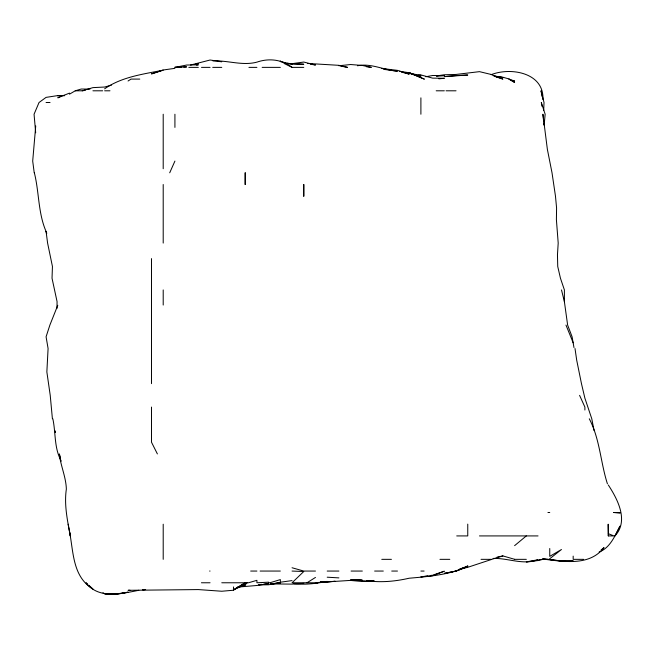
<?xml version="1.0" encoding="UTF-8"?>
<svg xmlns="http://www.w3.org/2000/svg" width="654" height="654" viewBox="0 0 654 654"><rect width="100%" height="100%" fill="white"/><g stroke="black" fill="none" stroke-linecap="round" stroke-linejoin="round"><path stroke-width="0.98" d="M303.767 184.51L303.767 196.225L303.767 184.485M573.975 347.56L572.087 336.785L567.631 325.071L564.386 301.649L564.402 289.935L560.445 278.22L557.739 266.505L557.461 254.79L558.197 243.075L556.399 219.654L556.579 207.939L555.483 196.225L552.017 172.795L547.373 149.374L542.91 114.229L543.588 121.064M56.955 308.475L57.07 301.649L52.026 278.22L52.443 266.505L47.595 243.075L46.066 231.369L46.696 233.167M163.206 289.935L163.206 305.042M543.695 110.322L544.022 102.514L541.03 90.8L542.141 96.661M544.161 124.971L545.158 114.229L541.316 102.514L542.052 106.422M35.725 125.944L32.7 161.08L34.221 172.795M57.781 305.271L49.884 325.071L46.082 336.785L48.085 348.5L46.859 371.93L50.227 395.351L52.402 418.781M169.705 172.795L174.92 161.08M514.608 545.649L526.315 535.92M601.051 549.989L604.018 547.627C589.246 566.544 563.405 561.492 542.755 559.064M549.752 558.737L561.467 549.507L549.752 556.374L549.752 548.502M128.061 81.006L131.045 79.093L139.776 79.093M130.015 590.235L128.061 590.309L198.342 589.581L221.771 591.241L233.486 590.235L245.201 582.771L234.32 589.246M307.012 582.771L315.481 577.425M104.64 88.813C121.808 76.82 143.144 74.204 163.206 70.141M599.113 552.05C610.247 547.766 614.85 535.871 620.033 526.11L614.973 535.92C629.034 520.78 617.597 499.28 608.318 485.006M69.496 94.16L75.259 90.8L81.21 89.034L89.99 89.108M234.385 589.352L245.201 584.66L247.016 582.771L245.201 584.513L242.274 585.346M69.496 93.105L57.781 97.781L59.735 97.332M433.512 574.891L444.328 571.212L432.613 575.708L420.898 576.853L427.732 575.888M162.306 70.46L151.491 73.91L163.206 70.003L174.92 68.335M195.644 64.386L198.342 63.544L195.415 64.427M491.187 559.562L467.757 567.312L459.95 569.111M491.734 559.342L502.893 555.916L514.608 559.301M75.259 90.8L82.265 90.8L92.925 87.628L104.64 87.039L111.466 85.134M459.95 568.849L467.757 566.544C449.363 574.809 429.032 576.517 409.191 578.218C396.381 581.136 383.244 582.542 370.139 581.095M491.187 74.67C510.758 66.921 544.349 72.717 542.902 99.588M190.535 65.048L210.057 60.021L221.771 61.697L217.864 61.451M497.04 557.134L502.893 555.916M239.339 586.63L245.201 585.436L241.293 586.074M138.803 590.292C121.423 593.734 98.501 599.424 86.075 582.771L87.448 584.014M425.779 76.763L432.613 75.488L444.328 75.611L436.52 76.191M82.265 90.8L85.167 90.35M436.52 75.913L444.328 74.769L456.042 74.442L479.472 71.646L491.187 74.466L502.893 79.093L496.59 77.074M430.659 575.471L432.613 575.201M292.052 63.675L303.767 62.048L315.481 65.024L310.601 64.223M292.052 580.589L280.337 582.215L280.337 579.591L269.947 582.771L268.622 582.771L268.622 582.191L256.916 582.771L256.916 580.319L248.487 582.771L221.771 582.771M357.452 65.768C371.194 62.964 384.004 70.223 397.477 71.163L383.808 69.365M335.003 581.128L327.196 582.158L320.362 581.815M272.53 583.72L270.576 583.957L280.337 582.959L274.484 583.417M274.484 583.482L280.337 582.771L268.622 584.766L258.861 584.88M258.861 584.684L261.796 584.365M263.742 584.153L268.622 583.621L256.916 585.485L237.394 587.12M338.903 65.76L350.618 64.525L362.332 65.457L371.317 67.378L366.322 66.692M196.396 65.032L198.342 64.836L186.627 65.04L174.92 67.378L181.747 67.109M320.362 582.076L327.196 581.414C316.266 583.491 305.124 585.019 294.006 583.67M438.875 78.823L444.328 78.3L432.613 78.137L420.898 74.932L417.971 75.194M317.435 582.534L350.618 580.392L362.332 580.27L350.618 579.836L362.332 580.351L351.599 579.779M57.781 95.868L64.615 95.394M364.286 581.087L362.332 581.218L374.047 581.349L372.093 580.997M366.24 580.965L374.047 580.458L362.332 581.512L350.618 580.441M142.703 589.794L145.638 589.606M303.767 583.36L292.052 584.112L270.576 583.916M142.703 589.712L144.657 589.606M417.971 75.529L420.898 75.382L409.191 73.273L420.898 76.747L409.191 72.733L399.422 71.286M546.188 559.342L539.059 559.661L542.795 559.342L538.038 560.543L526.323 561.884L538.038 559.742C523.102 565.383 508.24 557.952 493.132 558.426M183.7 67.027L186.627 66.912L174.92 67.174M188.826 67.378L198.342 67.378M201.489 67.378L210.057 67.378M212.713 67.378L221.771 67.378M248.937 67.378L256.916 67.378M262.148 67.378L280.337 67.378M283.942 63.381L292.052 67.378L303.767 67.378M92.925 90.8L102.662 90.8M104.64 90.8L109.97 90.8M436.202 90.8L444.328 90.8M446.044 90.8L456.042 90.8M46.066 102.514L50.047 102.514M547.929 512.491L549.752 512.491M456.721 535.92L467.757 535.92L467.757 524.124M479.472 535.92L538.038 535.92M608.318 535.92L613.902 535.92L608.318 533.68L608.187 524.206L608.318 535.92L608.318 533.68M381.772 559.342L391.427 559.342M439.962 559.342L449.813 559.342M481.042 559.342L491.187 559.342M514.608 559.342L526.323 559.342M542.117 559.342L549.752 559.342M583.646 559.342L573.174 559.342L573.174 556.121M209.623 571.056L210.057 571.056M250.678 571.056L256.916 571.056M260.112 571.056L280.337 571.056M315.481 571.056L303.767 571.056L292.052 567.754M327.196 571.056L338.903 571.056M351.084 571.056L362.332 571.056M374.628 571.056L383.301 571.056M391.721 571.056L397.477 571.056M420.898 571.056L424.103 571.056M201.424 582.771L210.057 582.771M315.481 582.771L292.052 582.771L303.767 571.514L292.052 571.056M212.983 60.961C227.706 60.176 242.282 66.021 256.916 62.138C268.835 57.977 282.029 59.432 292.052 67.378M64.615 95.721L57.781 95.582L46.066 97.381L39.036 102.514L34.065 114.229L35.676 132.778M292.052 63.978L303.767 64.247L287.171 63.356M381.854 68.498L397.477 70.362L409.191 74.131L401.376 72.046M104.64 593.603L116.347 593.93L128.061 592.197L116.347 594.339L104.64 593.742L102.964 592.818M327.196 577.204L338.903 577.883M307.674 63.454L338.903 65.326L347.552 67.378L340.824 66.119M495.086 76.502L502.893 77.237L509.458 79.093L514.608 82.429L508.796 79.093L514.608 81.022L511.714 80.442M542.934 558.851L547.839 559.342M495.086 76.6L497.04 76.837M498.994 77.066L502.893 77.532L493.132 75.709M287.171 63.52L292.052 64.166L280.337 61.599L280.337 60.879M88.813 585.256L92.925 588.984C72.504 576.697 73.559 552.164 69.496 531.489L70.305 535.92C67.468 520.494 64.018 504.798 66.356 489.061C65.98 476.946 60.642 465.893 59.31 453.925L60.536 457.53M157.385 453.925L151.491 442.21L151.491 407.066M579.591 395.351L584.889 407.066L584.889 410.017M61.304 461.127C54.02 448.194 55.86 432.842 52.843 418.781M55.435 432.343L54.65 430.495L55.435 432.343M573.174 342.794L565.98 325.071M589.287 418.781C599.922 439.104 600.527 462.378 607.427 483.846M46.696 233.282L46.025 231.369C38.006 212.697 39.224 192.137 34.351 172.795M561.5 289.935L564.386 301.649M594.045 430.495L591.788 418.781L584.889 398.18L581.463 383.645L576.705 360.215L575.005 348.5M68.155 524.206L69.496 531.538M543.776 123.017L543.973 124.971M420.898 97.855L420.898 114.229M233.486 586.924L233.486 590.235M174.92 114.229L174.92 127.407M163.206 114.229L163.206 168.74M163.206 184.51L163.206 243.075M163.206 524.206L163.206 559.342M151.491 258.6L151.491 383.645M245.209 172.795L245.201 184.51L245.209 172.795M467.757 565.996L456.402 571.056L444.328 573.37L456.042 571.056L467.757 565.996M317.926 582.771L315.481 583.433L317.926 582.771M456.042 75.57L444.328 76.624L467.757 75.03L456.042 75.57M111.466 593.497L104.64 593.742L111.466 593.505M573.174 561.001L561.467 561.132L549.752 559.554L561.467 560.952L573.174 561.001M620.033 512.491L613.624 512.491L620.033 513.186L620.033 512.491M424.25 79.093L409.191 72.733L424.25 79.093"/></g></svg>
